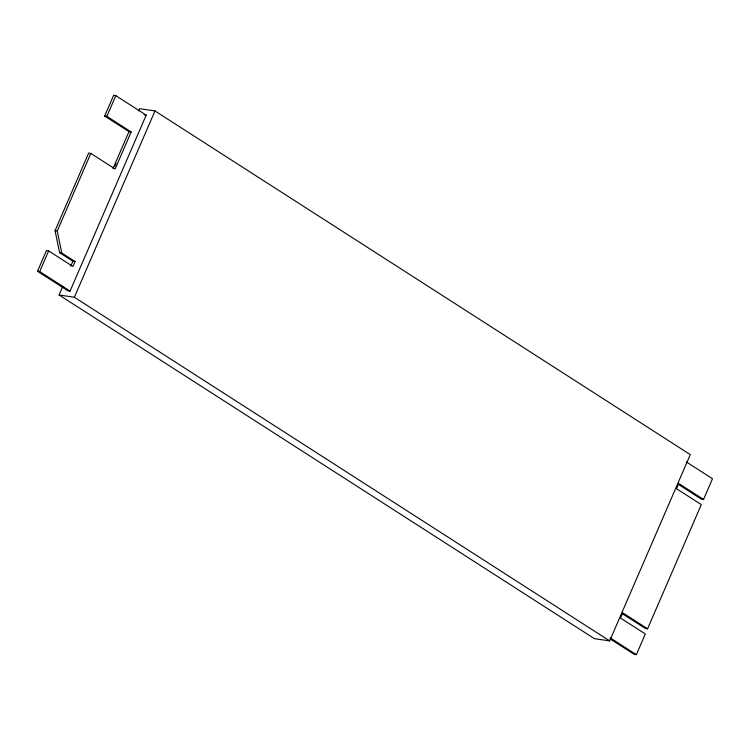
<?xml version="1.0" encoding="UTF-8"?>
<svg xmlns="http://www.w3.org/2000/svg" width="750" height="750" viewBox="0 0 750 750"><rect width="100%" height="100%" fill="white"/><g stroke="black" fill="none" stroke-linecap="round" stroke-linejoin="round"><path stroke-width="1.12" d="M37.5 271.266L46.453 250.566L48.638 250.884L72.938 266.494L75.084 261.534L61.734 252.966L59.55 252.647L55.078 230.644L88.641 153.084L90.825 153.403L115.125 169.003L131.156 131.953L106.856 116.353L104.672 116.034L113.634 95.334L115.809 95.653L146.194 115.163L70.059 291.094L67.875 290.766L37.5 271.266L39.684 271.584L70.059 291.094M39.684 271.584L48.638 250.884M61.734 252.966L57.262 230.963L90.825 153.403M106.856 116.353L115.809 95.653M70.763 266.166L72.9 261.216L75.084 261.534M112.95 168.684L128.981 131.634L131.156 131.953M138.778 110.841L139.706 108.703L154.978 110.953L690.291 454.622L609.675 640.903L594.403 638.653L59.091 294.975L62.803 286.416M114.684 166.509L116.081 163.303M59.091 294.975L74.372 297.225L154.978 110.953M609.975 638.794L634.191 654.347L636.366 654.666L645.328 633.966L620.531 618.047L622.762 612.872L647.569 628.791L701.306 504.609L676.509 488.691L678.75 483.516L703.547 499.434L712.5 478.734L686.344 461.944M144.009 114.834L146.194 115.163M55.078 230.644L57.262 230.963M703.547 499.434L701.362 499.116L678.469 484.416M647.569 628.791L645.384 628.472L622.491 613.772M104.672 116.034L128.981 131.634M59.55 252.647L72.9 261.216M610.219 637.875L636.366 654.666M74.372 297.225L609.675 640.903"/></g></svg>
